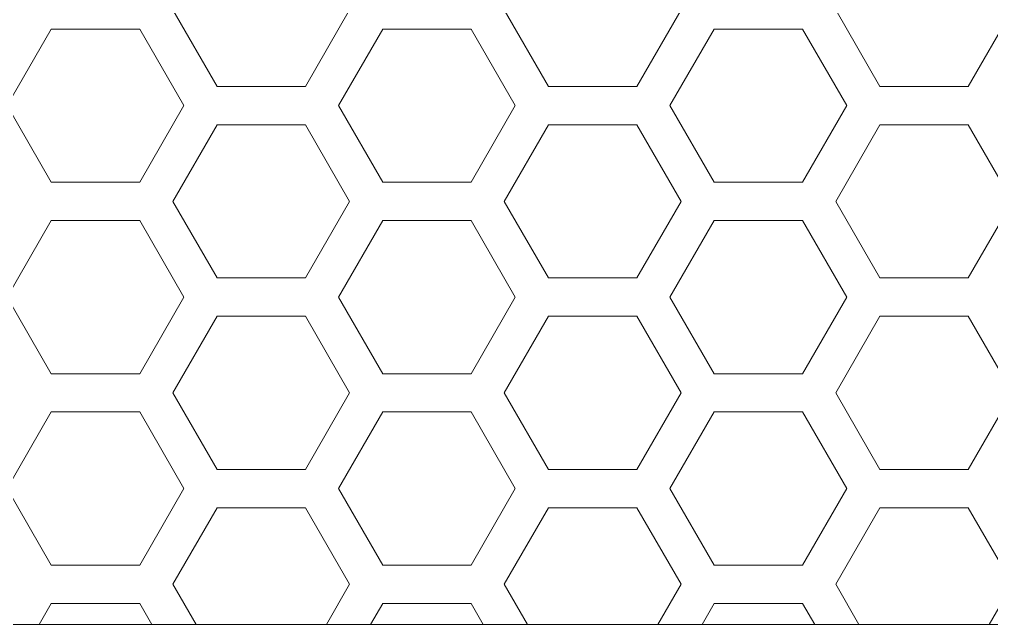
# Model space of a CAD drawing. Header units: millimetres. Extents: x 0 to 40, y -18 to 120.
# Drawn here: x 16.9 to 23.38, y 108.97 to 113 of the extents above; entities that cross this region are included whole.
import ezdxf

# ---------------------------------------------------------------- set-up
doc = ezdxf.new("R2010")
doc.units = ezdxf.units.MM
doc.layers.add('UK-MIANBAN_0', color=7, linetype='Continuous')

msp = doc.modelspace()

# ---------------------------------------------------------------- linework, layer by layer
at = {"color": 0, "lineweight": 5}
for p, q in [((17.9229, 113.0685), (18.2177, 112.5579)), ((18.8074, 112.5579), (19.1022, 113.0685)), ((20.134, 113.0685), (20.4288, 112.5579)), ((21.0184, 112.5579), (21.3132, 113.0685)), ((22.345, 113.0685), (22.6399, 112.5579)), ((23.2295, 112.5579), (23.5243, 113.0685)), ((17.1122, 112.9409), (16.8174, 112.4302)), ((17.7019, 112.9409), (17.1122, 112.9409)), ((17.9967, 112.4302), (17.7019, 112.9409)), ((19.3233, 112.9409), (19.0285, 112.4302)), ((19.9129, 112.9409), (19.3233, 112.9409)), ((20.2077, 112.4302), (19.9129, 112.9409)), ((21.5344, 112.9409), (21.2395, 112.4302)), ((22.124, 112.9409), (21.5344, 112.9409)), ((22.4188, 112.4302), (22.124, 112.9409)), ((18.2177, 112.5579), (18.8074, 112.5579)), ((20.4288, 112.5579), (21.0184, 112.5579)), ((22.6399, 112.5579), (23.2295, 112.5579)), ((16.8174, 112.4302), (17.1122, 111.9196)), ((17.7019, 111.9196), (17.9967, 112.4302)), ((19.0285, 112.4302), (19.3233, 111.9196)), ((19.9129, 111.9196), (20.2077, 112.4302)), ((21.2395, 112.4302), (21.5344, 111.9196)), ((22.124, 111.9196), (22.4188, 112.4302)), ((18.2177, 112.3026), (17.9229, 111.7919)), ((18.8074, 112.3026), (18.2177, 112.3026)), ((19.1022, 111.7919), (18.8074, 112.3026)), ((20.4288, 112.3026), (20.134, 111.7919)), ((21.0184, 112.3026), (20.4288, 112.3026)), ((21.3132, 111.7919), (21.0184, 112.3026)), ((22.6399, 112.3026), (22.345, 111.7919)), ((23.2295, 112.3026), (22.6399, 112.3026)), ((23.5243, 111.7919), (23.2295, 112.3026)), ((17.1122, 111.9196), (17.7019, 111.9196)), ((19.3233, 111.9196), (19.9129, 111.9196)), ((21.5344, 111.9196), (22.124, 111.9196)), ((17.9229, 111.7919), (18.2177, 111.2813)), ((18.8074, 111.2813), (19.1022, 111.7919)), ((20.134, 111.7919), (20.4288, 111.2813)), ((21.0184, 111.2813), (21.3132, 111.7919)), ((22.345, 111.7919), (22.6399, 111.2813)), ((23.2295, 111.2813), (23.5243, 111.7919)), ((17.1122, 111.6643), (16.8174, 111.1536)), ((17.7019, 111.6643), (17.1122, 111.6643)), ((17.9967, 111.1536), (17.7019, 111.6643)), ((19.3233, 111.6643), (19.0285, 111.1536)), ((19.9129, 111.6643), (19.3233, 111.6643)), ((20.2077, 111.1536), (19.9129, 111.6643)), ((21.5344, 111.6643), (21.2395, 111.1536)), ((22.124, 111.6643), (21.5344, 111.6643)), ((22.4188, 111.1536), (22.124, 111.6643)), ((18.2177, 111.2813), (18.8074, 111.2813)), ((20.4288, 111.2813), (21.0184, 111.2813)), ((22.6399, 111.2813), (23.2295, 111.2813)), ((16.8174, 111.1536), (17.1122, 110.643)), ((17.7019, 110.643), (17.9967, 111.1536)), ((19.0285, 111.1536), (19.3233, 110.643)), ((19.9129, 110.643), (20.2077, 111.1536)), ((21.2395, 111.1536), (21.5344, 110.643)), ((22.124, 110.643), (22.4188, 111.1536)), ((18.2177, 111.026), (17.9229, 110.5153)), ((18.8074, 111.026), (18.2177, 111.026)), ((19.1022, 110.5153), (18.8074, 111.026)), ((20.4288, 111.026), (20.134, 110.5153)), ((21.0184, 111.026), (20.4288, 111.026)), ((21.3132, 110.5153), (21.0184, 111.026)), ((22.6399, 111.026), (22.345, 110.5153)), ((23.2295, 111.026), (22.6399, 111.026)), ((23.5243, 110.5153), (23.2295, 111.026)), ((17.1122, 110.643), (17.7019, 110.643)), ((19.3233, 110.643), (19.9129, 110.643)), ((21.5344, 110.643), (22.124, 110.643)), ((17.9229, 110.5153), (18.2177, 110.0047)), ((18.8074, 110.0047), (19.1022, 110.5153)), ((20.134, 110.5153), (20.4288, 110.0047)), ((21.0184, 110.0047), (21.3132, 110.5153)), ((22.345, 110.5153), (22.6399, 110.0047)), ((23.2295, 110.0047), (23.5243, 110.5153)), ((17.1122, 110.3877), (16.8174, 109.877)), ((17.7019, 110.3877), (17.1122, 110.3877)), ((17.9967, 109.877), (17.7019, 110.3877)), ((19.3233, 110.3877), (19.0285, 109.877)), ((19.9129, 110.3877), (19.3233, 110.3877)), ((20.2077, 109.877), (19.9129, 110.3877)), ((21.5344, 110.3877), (21.2395, 109.877)), ((22.124, 110.3877), (21.5344, 110.3877)), ((22.4188, 109.877), (22.124, 110.3877)), ((18.2177, 110.0047), (18.8074, 110.0047)), ((20.4288, 110.0047), (21.0184, 110.0047)), ((22.6399, 110.0047), (23.2295, 110.0047)), ((16.8174, 109.877), (17.1122, 109.3664)), ((17.7019, 109.3664), (17.9967, 109.877)), ((19.0285, 109.877), (19.3233, 109.3664)), ((19.9129, 109.3664), (20.2077, 109.877)), ((21.2395, 109.877), (21.5344, 109.3664)), ((22.124, 109.3664), (22.4188, 109.877)), ((18.2177, 109.7494), (17.9229, 109.2387)), ((18.8074, 109.7494), (18.2177, 109.7494)), ((19.1022, 109.2387), (18.8074, 109.7494)), ((20.4288, 109.7494), (20.134, 109.2387)), ((21.0184, 109.7494), (20.4288, 109.7494)), ((21.3132, 109.2387), (21.0184, 109.7494)), ((22.6399, 109.7494), (22.345, 109.2387)), ((23.2295, 109.7494), (22.6399, 109.7494)), ((23.5243, 109.2387), (23.2295, 109.7494)), ((17.1122, 109.3664), (17.7019, 109.3664)), ((19.3233, 109.3664), (19.9129, 109.3664)), ((21.5344, 109.3664), (22.124, 109.3664)), ((17.9229, 109.2387), (18.0777, 108.9706)), ((18.9474, 108.9706), (19.1022, 109.2387)), ((20.134, 109.2387), (20.2888, 108.9706)), ((21.1584, 108.9706), (21.3132, 109.2387)), ((22.345, 109.2387), (22.4998, 108.9706)), ((23.3695, 108.9706), (23.5243, 109.2387)), ((17.1122, 109.1111), (17.0311, 108.9706)), ((17.7019, 109.1111), (17.1122, 109.1111)), ((17.783, 108.9706), (17.7019, 109.1111)), ((19.3233, 109.1111), (19.2422, 108.9706)), ((19.9129, 109.1111), (19.3233, 109.1111)), ((19.994, 108.9706), (19.9129, 109.1111)), ((21.5344, 109.1111), (21.4533, 108.9706)), ((22.124, 109.1111), (21.5344, 109.1111)), ((22.2051, 108.9706), (22.124, 109.1111))]:
    msp.add_line(p, q, dxfattribs=at)
at = {"layer": 'UK-MIANBAN_0', "color": 7, "linetype": 'Continuous', "lineweight": 5}
for p, q in [((29.8786, 108.9706), (10.6143, 108.9706)), ((17.783, 108.9706), (17.0311, 108.9706)), ((18.9474, 108.9706), (18.0777, 108.9706)), ((19.994, 108.9706), (19.2422, 108.9706)), ((21.1584, 108.9706), (20.2888, 108.9706)), ((22.2051, 108.9706), (21.4533, 108.9706)), ((23.3695, 108.9706), (22.4998, 108.9706))]:
    msp.add_line(p, q, dxfattribs=at)

doc.saveas('drawing.dxf')
